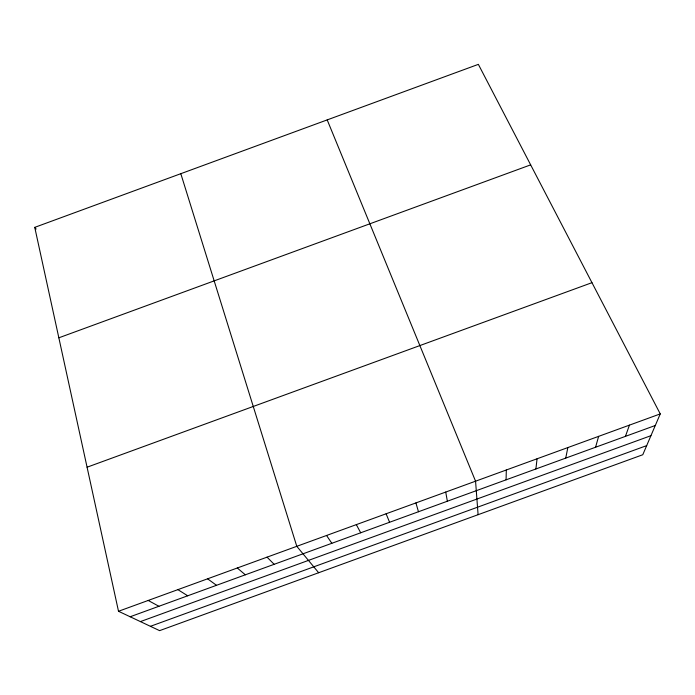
<?xml version="1.0" encoding="UTF-8"?>
<svg xmlns="http://www.w3.org/2000/svg" width="695" height="695" viewBox="0 0 695 695"><rect width="100%" height="100%" fill="white"/><g stroke="black" fill="none" stroke-linecap="round" stroke-linejoin="round"><path stroke-width="1.04" d="M506.082 479.837L506.307 469.994M535.897 468.977L537.061 458.787M565.73 458.109L567.841 447.571M595.572 447.241L598.63 436.356M625.43 436.364L629.435 425.132M660.25 413.907L642.779 454.739L159.598 630.643L118.506 611.27L34.75 227.361L478.36 64.357L660.25 413.907L118.506 611.27M58.849 337.805L530.659 164.863M87.075 467.205L591.958 282.674M130.156 616.76L655.298 425.488M140.416 621.599L650.928 435.687M150.415 626.317L646.68 445.617M148.191 600.454L158.929 606.283M177.885 589.638L187.711 595.797M207.588 578.813L216.51 585.303M237.308 567.989L245.326 574.808M267.045 557.155L274.151 564.314M318.658 572.741L296.791 546.322L180.813 173.689M34.75 227.361L36.131 229.037M326.554 535.48L331.836 543.299M356.327 524.629L360.705 532.787M327.197 119.905L475.562 481.192L478.099 514.691M386.116 513.779L389.574 522.266M415.914 502.919L418.468 511.746M445.73 492.06L447.363 501.217"/></g></svg>
